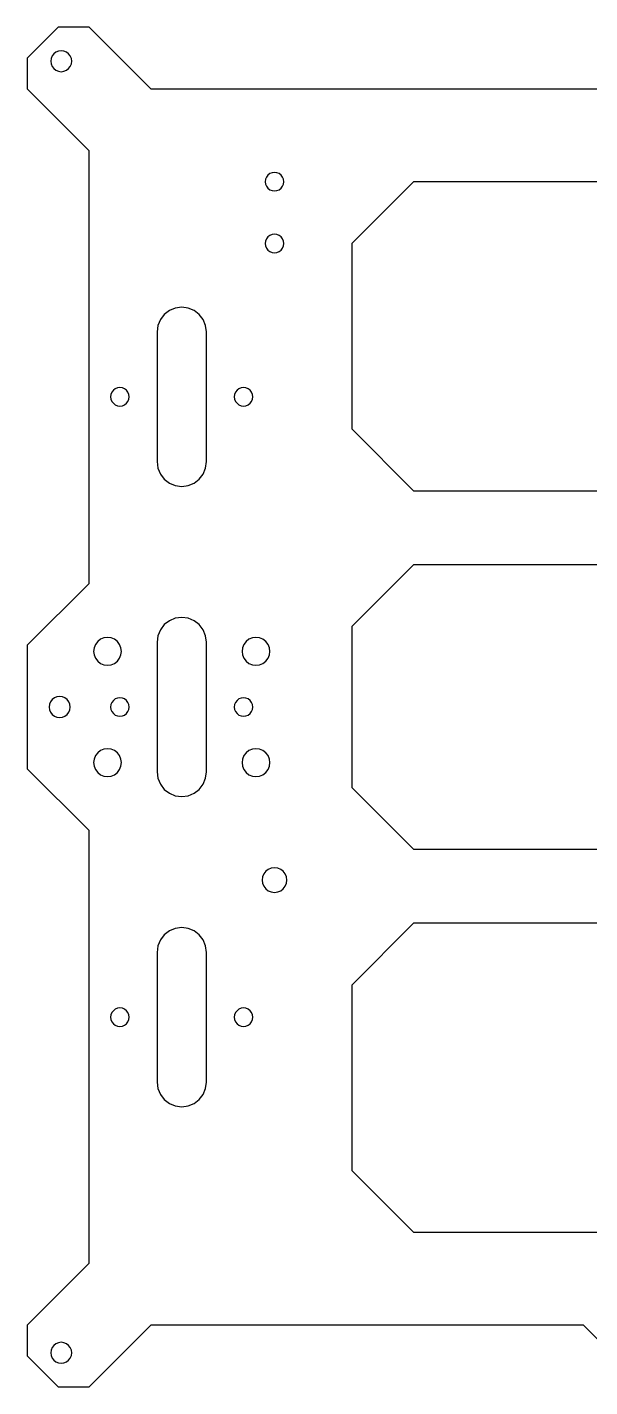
# Model space of a CAD drawing. Header units: metres. Extents: x -2794 to -2574, y 2574 to 2794.
# Drawn here: x -2794 to -2703, y 2574 to 2794 of the extents above; entities that cross this region are included whole.
import ezdxf

# ---------------------------------------------------------------- set-up
doc = ezdxf.new("R2010")
doc.units = ezdxf.units.M

msp = doc.modelspace()

# ---------------------------------------------------------------- linework, layer by layer
at = {"layer": 'Layer0'}
for p, q in [((-2789, 2794), (-2794, 2789)), ((-2784, 2794), (-2789, 2794)), ((-2784, 2794), (-2774, 2784)), ((-2789.7, 2789.7), (-2789.97, 2789.35)), ((-2789.35, 2789.97), (-2789.7, 2789.7)), ((-2788.94, 2790.14), (-2789.35, 2789.97)), ((-2788.5, 2790.2), (-2788.94, 2790.14)), ((-2788.06, 2790.14), (-2788.5, 2790.2)), ((-2787.65, 2789.97), (-2788.06, 2790.14)), ((-2787.3, 2789.7), (-2787.65, 2789.97)), ((-2787.03, 2789.35), (-2787.3, 2789.7)), ((-2794, 2789), (-2794, 2784)), ((-2790.14, 2788.94), (-2790.2, 2788.5)), ((-2790.2, 2788.5), (-2790.14, 2788.06)), ((-2789.97, 2789.35), (-2790.14, 2788.94)), ((-2790.14, 2788.06), (-2789.97, 2787.65)), ((-2789.97, 2787.65), (-2789.7, 2787.3)), ((-2787.3, 2787.3), (-2787.03, 2787.65)), ((-2786.86, 2788.94), (-2787.03, 2789.35)), ((-2787.03, 2787.65), (-2786.86, 2788.06)), ((-2786.8, 2788.5), (-2786.86, 2788.94)), ((-2786.86, 2788.06), (-2786.8, 2788.5)), ((-2789.7, 2787.3), (-2789.35, 2787.03)), ((-2789.35, 2787.03), (-2788.94, 2786.86)), ((-2788.94, 2786.86), (-2788.5, 2786.8)), ((-2788.5, 2786.8), (-2788.06, 2786.86)), ((-2788.06, 2786.86), (-2787.65, 2787.03)), ((-2787.65, 2787.03), (-2787.3, 2787.3)), ((-2784, 2774), (-2794, 2784)), ((-2774, 2784), (-2594, 2784)), ((-2784, 2704), (-2784, 2774)), ((-2755.06, 2770.06), (-2755.3, 2769.75)), ((-2754.75, 2770.3), (-2755.06, 2770.06)), ((-2754.39, 2770.45), (-2754.75, 2770.3)), ((-2754, 2770.5), (-2754.39, 2770.45)), ((-2753.61, 2770.45), (-2754, 2770.5)), ((-2753.25, 2770.3), (-2753.61, 2770.45)), ((-2752.94, 2770.06), (-2753.25, 2770.3)), ((-2752.7, 2769.75), (-2752.94, 2770.06)), ((-2755.45, 2769.39), (-2755.5, 2769)), ((-2755.5, 2769), (-2755.45, 2768.61)), ((-2755.3, 2769.75), (-2755.45, 2769.39)), ((-2755.45, 2768.61), (-2755.3, 2768.25)), ((-2755.3, 2768.25), (-2755.06, 2767.94)), ((-2755.06, 2767.94), (-2754.75, 2767.7)), ((-2754.75, 2767.7), (-2754.39, 2767.55)), ((-2753.61, 2767.55), (-2753.25, 2767.7)), ((-2753.25, 2767.7), (-2752.94, 2767.94)), ((-2752.94, 2767.94), (-2752.7, 2768.25)), ((-2752.55, 2769.39), (-2752.7, 2769.75)), ((-2752.7, 2768.25), (-2752.55, 2768.61)), ((-2752.5, 2769), (-2752.55, 2769.39)), ((-2752.55, 2768.61), (-2752.5, 2769)), ((-2731.49, 2769), (-2741.49, 2759)), ((-2636.51, 2769), (-2731.49, 2769)), ((-2754.39, 2767.55), (-2754, 2767.5)), ((-2754, 2767.5), (-2753.61, 2767.55)), ((-2755.45, 2759.39), (-2755.5, 2759)), ((-2755.5, 2759), (-2755.45, 2758.61)), ((-2755.3, 2759.75), (-2755.45, 2759.39)), ((-2755.06, 2760.06), (-2755.3, 2759.75)), ((-2754.75, 2760.3), (-2755.06, 2760.06)), ((-2754.39, 2760.45), (-2754.75, 2760.3)), ((-2754, 2760.5), (-2754.39, 2760.45)), ((-2753.61, 2760.45), (-2754, 2760.5)), ((-2753.25, 2760.3), (-2753.61, 2760.45)), ((-2752.94, 2760.06), (-2753.25, 2760.3)), ((-2752.7, 2759.75), (-2752.94, 2760.06)), ((-2752.55, 2759.39), (-2752.7, 2759.75)), ((-2752.5, 2759), (-2752.55, 2759.39)), ((-2752.55, 2758.61), (-2752.5, 2759)), ((-2741.49, 2759), (-2741.49, 2729)), ((-2755.45, 2758.61), (-2755.3, 2758.25)), ((-2755.3, 2758.25), (-2755.06, 2757.94)), ((-2755.06, 2757.94), (-2754.75, 2757.7)), ((-2754.75, 2757.7), (-2754.39, 2757.55)), ((-2754.39, 2757.55), (-2754, 2757.5)), ((-2754, 2757.5), (-2753.61, 2757.55)), ((-2753.61, 2757.55), (-2753.25, 2757.7)), ((-2753.25, 2757.7), (-2752.94, 2757.94)), ((-2752.94, 2757.94), (-2752.7, 2758.25)), ((-2752.7, 2758.25), (-2752.55, 2758.61)), ((-2771, 2748.16), (-2771.83, 2747.53)), ((-2770.04, 2748.56), (-2771, 2748.16)), ((-2769, 2748.7), (-2770.04, 2748.56)), ((-2767.96, 2748.56), (-2769, 2748.7)), ((-2767, 2748.16), (-2767.96, 2748.56)), ((-2766.17, 2747.53), (-2767, 2748.16)), ((-2772.86, 2745.74), (-2773, 2744.7)), ((-2772.46, 2746.7), (-2772.86, 2745.74)), ((-2771.83, 2747.53), (-2772.46, 2746.7)), ((-2765.54, 2746.7), (-2766.17, 2747.53)), ((-2765.14, 2745.74), (-2765.54, 2746.7)), ((-2765, 2744.7), (-2765.14, 2745.74)), ((-2773, 2744.7), (-2773, 2723.7)), ((-2765, 2723.7), (-2765, 2744.7)), ((-2780.3, 2734.95), (-2780.45, 2734.59)), ((-2780.06, 2735.26), (-2780.3, 2734.95)), ((-2779.75, 2735.5), (-2780.06, 2735.26)), ((-2779.39, 2735.65), (-2779.75, 2735.5)), ((-2779, 2735.7), (-2779.39, 2735.65)), ((-2778.61, 2735.65), (-2779, 2735.7)), ((-2778.25, 2735.5), (-2778.61, 2735.65)), ((-2777.94, 2735.26), (-2778.25, 2735.5)), ((-2777.7, 2734.95), (-2777.94, 2735.26)), ((-2777.55, 2734.59), (-2777.7, 2734.95)), ((-2760.3, 2734.95), (-2760.45, 2734.59)), ((-2760.06, 2735.26), (-2760.3, 2734.95)), ((-2759.75, 2735.5), (-2760.06, 2735.26)), ((-2759.39, 2735.65), (-2759.75, 2735.5)), ((-2759, 2735.7), (-2759.39, 2735.65)), ((-2758.61, 2735.65), (-2759, 2735.7)), ((-2758.25, 2735.5), (-2758.61, 2735.65)), ((-2757.94, 2735.26), (-2758.25, 2735.5)), ((-2757.7, 2734.95), (-2757.94, 2735.26)), ((-2757.55, 2734.59), (-2757.7, 2734.95)), ((-2780.45, 2734.59), (-2780.5, 2734.2)), ((-2780.5, 2734.2), (-2780.45, 2733.81)), ((-2780.45, 2733.81), (-2780.3, 2733.45)), ((-2780.3, 2733.45), (-2780.06, 2733.14)), ((-2780.06, 2733.14), (-2779.75, 2732.9)), ((-2779.75, 2732.9), (-2779.39, 2732.75)), ((-2779.39, 2732.75), (-2779, 2732.7)), ((-2779, 2732.7), (-2778.61, 2732.75)), ((-2778.61, 2732.75), (-2778.25, 2732.9)), ((-2778.25, 2732.9), (-2777.94, 2733.14)), ((-2777.94, 2733.14), (-2777.7, 2733.45)), ((-2777.7, 2733.45), (-2777.55, 2733.81)), ((-2777.5, 2734.2), (-2777.55, 2734.59)), ((-2777.55, 2733.81), (-2777.5, 2734.2)), ((-2760.45, 2734.59), (-2760.5, 2734.2)), ((-2760.5, 2734.2), (-2760.45, 2733.81)), ((-2760.45, 2733.81), (-2760.3, 2733.45)), ((-2760.3, 2733.45), (-2760.06, 2733.14)), ((-2760.06, 2733.14), (-2759.75, 2732.9)), ((-2759.75, 2732.9), (-2759.39, 2732.75)), ((-2759.39, 2732.75), (-2759, 2732.7)), ((-2759, 2732.7), (-2758.61, 2732.75)), ((-2758.61, 2732.75), (-2758.25, 2732.9)), ((-2758.25, 2732.9), (-2757.94, 2733.14)), ((-2757.94, 2733.14), (-2757.7, 2733.45)), ((-2757.7, 2733.45), (-2757.55, 2733.81)), ((-2757.5, 2734.2), (-2757.55, 2734.59)), ((-2757.55, 2733.81), (-2757.5, 2734.2)), ((-2741.49, 2729), (-2731.49, 2719)), ((-2773, 2723.7), (-2772.86, 2722.66)), ((-2765.14, 2722.66), (-2765, 2723.7)), ((-2772.86, 2722.66), (-2772.46, 2721.7)), ((-2772.46, 2721.7), (-2771.83, 2720.87)), ((-2766.17, 2720.87), (-2765.54, 2721.7)), ((-2765.54, 2721.7), (-2765.14, 2722.66)), ((-2771.83, 2720.87), (-2771, 2720.24)), ((-2771, 2720.24), (-2770.04, 2719.84)), ((-2770.04, 2719.84), (-2769, 2719.7)), ((-2769, 2719.7), (-2767.96, 2719.84)), ((-2767.96, 2719.84), (-2767, 2720.24)), ((-2767, 2720.24), (-2766.17, 2720.87)), ((-2731.49, 2719), (-2636.51, 2719)), ((-2741.49, 2697), (-2731.49, 2707)), ((-2701.49, 2707), (-2731.49, 2707)), ((-2794, 2694), (-2784, 2704)), ((-2771.83, 2697.33), (-2772.46, 2696.5)), ((-2771, 2697.96), (-2771.83, 2697.33)), ((-2770.04, 2698.36), (-2771, 2697.96)), ((-2769, 2698.5), (-2770.04, 2698.36)), ((-2767.96, 2698.36), (-2769, 2698.5)), ((-2767, 2697.96), (-2767.96, 2698.36)), ((-2766.17, 2697.33), (-2767, 2697.96)), ((-2765.54, 2696.5), (-2766.17, 2697.33)), ((-2781.58, 2695.17), (-2782.13, 2694.95)), ((-2781, 2695.25), (-2781.58, 2695.17)), ((-2780.42, 2695.17), (-2781, 2695.25)), ((-2779.88, 2694.95), (-2780.42, 2695.17)), ((-2772.86, 2695.54), (-2773, 2694.5)), ((-2772.46, 2696.5), (-2772.86, 2695.54)), ((-2765.14, 2695.54), (-2765.54, 2696.5)), ((-2765, 2694.5), (-2765.14, 2695.54)), ((-2757.58, 2695.17), (-2758.13, 2694.95)), ((-2757, 2695.25), (-2757.58, 2695.17)), ((-2756.42, 2695.17), (-2757, 2695.25)), ((-2755.88, 2694.95), (-2756.42, 2695.17)), ((-2741.49, 2697), (-2741.49, 2671)), ((-2794, 2694), (-2794, 2674)), ((-2783.17, 2693.58), (-2783.25, 2693)), ((-2783.25, 2693), (-2783.17, 2692.42)), ((-2782.95, 2694.13), (-2783.17, 2693.58)), ((-2782.59, 2694.59), (-2782.95, 2694.13)), ((-2782.13, 2694.95), (-2782.59, 2694.59)), ((-2779.41, 2694.59), (-2779.88, 2694.95)), ((-2779.05, 2694.13), (-2779.41, 2694.59)), ((-2778.83, 2693.58), (-2779.05, 2694.13)), ((-2778.75, 2693), (-2778.83, 2693.58)), ((-2778.83, 2692.42), (-2778.75, 2693)), ((-2773, 2694.5), (-2773, 2673.5)), ((-2765, 2673.5), (-2765, 2694.5)), ((-2759.17, 2693.58), (-2759.25, 2693)), ((-2759.25, 2693), (-2759.17, 2692.42)), ((-2758.95, 2694.13), (-2759.17, 2693.58)), ((-2758.59, 2694.59), (-2758.95, 2694.13)), ((-2758.13, 2694.95), (-2758.59, 2694.59)), ((-2755.41, 2694.59), (-2755.88, 2694.95)), ((-2755.05, 2694.13), (-2755.41, 2694.59)), ((-2754.83, 2693.58), (-2755.05, 2694.13)), ((-2754.75, 2693), (-2754.83, 2693.58)), ((-2754.83, 2692.42), (-2754.75, 2693)), ((-2783.17, 2692.42), (-2782.95, 2691.88)), ((-2782.95, 2691.88), (-2782.59, 2691.41)), ((-2782.59, 2691.41), (-2782.13, 2691.05)), ((-2782.13, 2691.05), (-2781.58, 2690.83)), ((-2781.58, 2690.83), (-2781, 2690.75)), ((-2781, 2690.75), (-2780.42, 2690.83)), ((-2780.42, 2690.83), (-2779.88, 2691.05)), ((-2779.88, 2691.05), (-2779.41, 2691.41)), ((-2779.41, 2691.41), (-2779.05, 2691.88)), ((-2779.05, 2691.88), (-2778.83, 2692.42)), ((-2759.17, 2692.42), (-2758.95, 2691.88)), ((-2758.95, 2691.88), (-2758.59, 2691.41)), ((-2758.59, 2691.41), (-2758.13, 2691.05)), ((-2758.13, 2691.05), (-2757.58, 2690.83)), ((-2757.58, 2690.83), (-2757, 2690.75)), ((-2757, 2690.75), (-2756.42, 2690.83)), ((-2756.42, 2690.83), (-2755.88, 2691.05)), ((-2755.88, 2691.05), (-2755.41, 2691.41)), ((-2755.41, 2691.41), (-2755.05, 2691.88)), ((-2755.05, 2691.88), (-2754.83, 2692.42)), ((-2790.39, 2684.44), (-2790.45, 2684)), ((-2790.45, 2684), (-2790.39, 2683.56)), ((-2790.22, 2684.85), (-2790.39, 2684.44)), ((-2789.95, 2685.2), (-2790.22, 2684.85)), ((-2789.6, 2685.47), (-2789.95, 2685.2)), ((-2789.19, 2685.64), (-2789.6, 2685.47)), ((-2788.75, 2685.7), (-2789.19, 2685.64)), ((-2788.31, 2685.64), (-2788.75, 2685.7)), ((-2787.9, 2685.47), (-2788.31, 2685.64)), ((-2787.55, 2685.2), (-2787.9, 2685.47)), ((-2787.28, 2684.85), (-2787.55, 2685.2)), ((-2787.11, 2684.44), (-2787.28, 2684.85)), ((-2787.05, 2684), (-2787.11, 2684.44)), ((-2787.11, 2683.56), (-2787.05, 2684)), ((-2780.45, 2684.39), (-2780.5, 2684)), ((-2780.5, 2684), (-2780.45, 2683.61)), ((-2780.3, 2684.75), (-2780.45, 2684.39)), ((-2780.06, 2685.06), (-2780.3, 2684.75)), ((-2779.75, 2685.3), (-2780.06, 2685.06)), ((-2779.39, 2685.45), (-2779.75, 2685.3)), ((-2779, 2685.5), (-2779.39, 2685.45)), ((-2778.61, 2685.45), (-2779, 2685.5)), ((-2778.25, 2685.3), (-2778.61, 2685.45)), ((-2777.94, 2685.06), (-2778.25, 2685.3)), ((-2777.7, 2684.75), (-2777.94, 2685.06)), ((-2777.55, 2684.39), (-2777.7, 2684.75)), ((-2777.5, 2684), (-2777.55, 2684.39)), ((-2777.55, 2683.61), (-2777.5, 2684)), ((-2760.45, 2684.39), (-2760.5, 2684)), ((-2760.5, 2684), (-2760.45, 2683.61)), ((-2760.3, 2684.75), (-2760.45, 2684.39)), ((-2760.06, 2685.06), (-2760.3, 2684.75)), ((-2759.75, 2685.3), (-2760.06, 2685.06)), ((-2759.39, 2685.45), (-2759.75, 2685.3)), ((-2759, 2685.5), (-2759.39, 2685.45)), ((-2758.61, 2685.45), (-2759, 2685.5)), ((-2758.25, 2685.3), (-2758.61, 2685.45)), ((-2757.94, 2685.06), (-2758.25, 2685.3)), ((-2757.7, 2684.75), (-2757.94, 2685.06)), ((-2757.55, 2684.39), (-2757.7, 2684.75)), ((-2757.5, 2684), (-2757.55, 2684.39)), ((-2757.55, 2683.61), (-2757.5, 2684)), ((-2790.39, 2683.56), (-2790.22, 2683.15)), ((-2790.22, 2683.15), (-2789.95, 2682.8)), ((-2789.95, 2682.8), (-2789.6, 2682.53)), ((-2789.6, 2682.53), (-2789.19, 2682.36)), ((-2789.19, 2682.36), (-2788.75, 2682.3)), ((-2788.75, 2682.3), (-2788.31, 2682.36)), ((-2788.31, 2682.36), (-2787.9, 2682.53)), ((-2787.9, 2682.53), (-2787.55, 2682.8)), ((-2787.55, 2682.8), (-2787.28, 2683.15)), ((-2787.28, 2683.15), (-2787.11, 2683.56)), ((-2780.45, 2683.61), (-2780.3, 2683.25)), ((-2780.3, 2683.25), (-2780.06, 2682.94)), ((-2780.06, 2682.94), (-2779.75, 2682.7)), ((-2779.75, 2682.7), (-2779.39, 2682.55)), ((-2779.39, 2682.55), (-2779, 2682.5)), ((-2779, 2682.5), (-2778.61, 2682.55)), ((-2778.61, 2682.55), (-2778.25, 2682.7)), ((-2778.25, 2682.7), (-2777.94, 2682.94)), ((-2777.94, 2682.94), (-2777.7, 2683.25)), ((-2777.7, 2683.25), (-2777.55, 2683.61)), ((-2760.45, 2683.61), (-2760.3, 2683.25)), ((-2760.3, 2683.25), (-2760.06, 2682.94)), ((-2760.06, 2682.94), (-2759.75, 2682.7)), ((-2759.75, 2682.7), (-2759.39, 2682.55)), ((-2759.39, 2682.55), (-2759, 2682.5)), ((-2759, 2682.5), (-2758.61, 2682.55)), ((-2758.61, 2682.55), (-2758.25, 2682.7)), ((-2758.25, 2682.7), (-2757.94, 2682.94)), ((-2757.94, 2682.94), (-2757.7, 2683.25)), ((-2757.7, 2683.25), (-2757.55, 2683.61)), ((-2783.17, 2675.58), (-2783.25, 2675)), ((-2782.95, 2676.13), (-2783.17, 2675.58)), ((-2782.59, 2676.59), (-2782.95, 2676.13)), ((-2782.13, 2676.95), (-2782.59, 2676.59)), ((-2781.58, 2677.17), (-2782.13, 2676.95)), ((-2781, 2677.25), (-2781.58, 2677.17)), ((-2780.42, 2677.17), (-2781, 2677.25)), ((-2779.88, 2676.95), (-2780.42, 2677.17)), ((-2779.41, 2676.59), (-2779.88, 2676.95)), ((-2779.05, 2676.13), (-2779.41, 2676.59)), ((-2778.83, 2675.58), (-2779.05, 2676.13)), ((-2778.75, 2675), (-2778.83, 2675.58)), ((-2759.17, 2675.58), (-2759.25, 2675)), ((-2758.95, 2676.13), (-2759.17, 2675.58)), ((-2758.59, 2676.59), (-2758.95, 2676.13)), ((-2758.13, 2676.95), (-2758.59, 2676.59)), ((-2757.58, 2677.17), (-2758.13, 2676.95)), ((-2757, 2677.25), (-2757.58, 2677.17)), ((-2756.42, 2677.17), (-2757, 2677.25)), ((-2755.88, 2676.95), (-2756.42, 2677.17)), ((-2755.41, 2676.59), (-2755.88, 2676.95)), ((-2755.05, 2676.13), (-2755.41, 2676.59)), ((-2754.83, 2675.58), (-2755.05, 2676.13)), ((-2754.75, 2675), (-2754.83, 2675.58)), ((-2784, 2664), (-2794, 2674)), ((-2783.25, 2675), (-2783.17, 2674.42)), ((-2783.17, 2674.42), (-2782.95, 2673.88)), ((-2782.95, 2673.88), (-2782.59, 2673.41)), ((-2782.59, 2673.41), (-2782.13, 2673.05)), ((-2782.13, 2673.05), (-2781.58, 2672.83)), ((-2780.42, 2672.83), (-2779.88, 2673.05)), ((-2779.88, 2673.05), (-2779.41, 2673.41)), ((-2779.41, 2673.41), (-2779.05, 2673.88)), ((-2779.05, 2673.88), (-2778.83, 2674.42)), ((-2778.83, 2674.42), (-2778.75, 2675)), ((-2773, 2673.5), (-2772.86, 2672.46)), ((-2765.14, 2672.46), (-2765, 2673.5)), ((-2759.25, 2675), (-2759.17, 2674.42)), ((-2759.17, 2674.42), (-2758.95, 2673.88)), ((-2758.95, 2673.88), (-2758.59, 2673.41)), ((-2758.59, 2673.41), (-2758.13, 2673.05)), ((-2758.13, 2673.05), (-2757.58, 2672.83)), ((-2756.42, 2672.83), (-2755.88, 2673.05)), ((-2755.88, 2673.05), (-2755.41, 2673.41)), ((-2755.41, 2673.41), (-2755.05, 2673.88)), ((-2755.05, 2673.88), (-2754.83, 2674.42)), ((-2754.83, 2674.42), (-2754.75, 2675)), ((-2781.58, 2672.83), (-2781, 2672.75)), ((-2781, 2672.75), (-2780.42, 2672.83)), ((-2772.86, 2672.46), (-2772.46, 2671.5)), ((-2772.46, 2671.5), (-2771.83, 2670.67)), ((-2766.17, 2670.67), (-2765.54, 2671.5)), ((-2765.54, 2671.5), (-2765.14, 2672.46)), ((-2757.58, 2672.83), (-2757, 2672.75)), ((-2757, 2672.75), (-2756.42, 2672.83)), ((-2731.49, 2661), (-2741.49, 2671)), ((-2771.83, 2670.67), (-2771, 2670.04)), ((-2771, 2670.04), (-2770.04, 2669.64)), ((-2770.04, 2669.64), (-2769, 2669.5)), ((-2769, 2669.5), (-2767.96, 2669.64)), ((-2767.96, 2669.64), (-2767, 2670.04)), ((-2767, 2670.04), (-2766.17, 2670.67)), ((-2784, 2594), (-2784, 2664)), ((-2731.49, 2661), (-2701.49, 2661)), ((-2755, 2657.73), (-2755.41, 2657.41)), ((-2754.52, 2657.93), (-2755, 2657.73)), ((-2754, 2658), (-2754.52, 2657.93)), ((-2753.48, 2657.93), (-2754, 2658)), ((-2753, 2657.73), (-2753.48, 2657.93)), ((-2752.59, 2657.41), (-2753, 2657.73)), ((-2755.93, 2656.52), (-2756, 2656)), ((-2756, 2656), (-2755.93, 2655.48)), ((-2755.73, 2657), (-2755.93, 2656.52)), ((-2755.93, 2655.48), (-2755.73, 2655)), ((-2755.41, 2657.41), (-2755.73, 2657)), ((-2752.27, 2657), (-2752.59, 2657.41)), ((-2752.07, 2656.52), (-2752.27, 2657)), ((-2752.27, 2655), (-2752.07, 2655.48)), ((-2752, 2656), (-2752.07, 2656.52)), ((-2752.07, 2655.48), (-2752, 2656)), ((-2755.73, 2655), (-2755.41, 2654.59)), ((-2755.41, 2654.59), (-2755, 2654.27)), ((-2755, 2654.27), (-2754.52, 2654.07)), ((-2754.52, 2654.07), (-2754, 2654)), ((-2754, 2654), (-2753.48, 2654.07)), ((-2753.48, 2654.07), (-2753, 2654.27)), ((-2753, 2654.27), (-2752.59, 2654.59)), ((-2752.59, 2654.59), (-2752.27, 2655)), ((-2731.49, 2649), (-2741.49, 2639)), ((-2636.51, 2649), (-2731.49, 2649)), ((-2771.83, 2647.13), (-2772.46, 2646.3)), ((-2771, 2647.76), (-2771.83, 2647.13)), ((-2770.04, 2648.16), (-2771, 2647.76)), ((-2769, 2648.3), (-2770.04, 2648.16)), ((-2767.96, 2648.16), (-2769, 2648.3)), ((-2767, 2647.76), (-2767.96, 2648.16)), ((-2766.17, 2647.13), (-2767, 2647.76)), ((-2765.54, 2646.3), (-2766.17, 2647.13)), ((-2772.86, 2645.34), (-2773, 2644.3)), ((-2772.46, 2646.3), (-2772.86, 2645.34)), ((-2765.14, 2645.34), (-2765.54, 2646.3)), ((-2765, 2644.3), (-2765.14, 2645.34)), ((-2773, 2644.3), (-2773, 2623.3)), ((-2765, 2623.3), (-2765, 2644.3)), ((-2741.49, 2639), (-2741.49, 2609)), ((-2780.45, 2634.19), (-2780.5, 2633.8)), ((-2780.5, 2633.8), (-2780.45, 2633.41)), ((-2780.3, 2634.55), (-2780.45, 2634.19)), ((-2780.45, 2633.41), (-2780.3, 2633.05)), ((-2780.06, 2634.86), (-2780.3, 2634.55)), ((-2779.75, 2635.1), (-2780.06, 2634.86)), ((-2779.39, 2635.25), (-2779.75, 2635.1)), ((-2779, 2635.3), (-2779.39, 2635.25)), ((-2778.61, 2635.25), (-2779, 2635.3)), ((-2778.25, 2635.1), (-2778.61, 2635.25)), ((-2777.94, 2634.86), (-2778.25, 2635.1)), ((-2777.7, 2634.55), (-2777.94, 2634.86)), ((-2777.55, 2634.19), (-2777.7, 2634.55)), ((-2777.7, 2633.05), (-2777.55, 2633.41)), ((-2777.5, 2633.8), (-2777.55, 2634.19)), ((-2777.55, 2633.41), (-2777.5, 2633.8)), ((-2760.45, 2634.19), (-2760.5, 2633.8)), ((-2760.5, 2633.8), (-2760.45, 2633.41)), ((-2760.3, 2634.55), (-2760.45, 2634.19)), ((-2760.45, 2633.41), (-2760.3, 2633.05)), ((-2760.06, 2634.86), (-2760.3, 2634.55)), ((-2759.75, 2635.1), (-2760.06, 2634.86)), ((-2759.39, 2635.25), (-2759.75, 2635.1)), ((-2759, 2635.3), (-2759.39, 2635.25)), ((-2758.61, 2635.25), (-2759, 2635.3)), ((-2758.25, 2635.1), (-2758.61, 2635.25)), ((-2757.94, 2634.86), (-2758.25, 2635.1)), ((-2757.7, 2634.55), (-2757.94, 2634.86)), ((-2757.55, 2634.19), (-2757.7, 2634.55)), ((-2757.7, 2633.05), (-2757.55, 2633.41)), ((-2757.5, 2633.8), (-2757.55, 2634.19)), ((-2757.55, 2633.41), (-2757.5, 2633.8)), ((-2780.3, 2633.05), (-2780.06, 2632.74)), ((-2780.06, 2632.74), (-2779.75, 2632.5)), ((-2779.75, 2632.5), (-2779.39, 2632.35)), ((-2779.39, 2632.35), (-2779, 2632.3)), ((-2779, 2632.3), (-2778.61, 2632.35)), ((-2778.61, 2632.35), (-2778.25, 2632.5)), ((-2778.25, 2632.5), (-2777.94, 2632.74)), ((-2777.94, 2632.74), (-2777.7, 2633.05)), ((-2760.3, 2633.05), (-2760.06, 2632.74)), ((-2760.06, 2632.74), (-2759.75, 2632.5)), ((-2759.75, 2632.5), (-2759.39, 2632.35)), ((-2759.39, 2632.35), (-2759, 2632.3)), ((-2759, 2632.3), (-2758.61, 2632.35)), ((-2758.61, 2632.35), (-2758.25, 2632.5)), ((-2758.25, 2632.5), (-2757.94, 2632.74)), ((-2757.94, 2632.74), (-2757.7, 2633.05)), ((-2773, 2623.3), (-2772.86, 2622.26)), ((-2765.14, 2622.26), (-2765, 2623.3)), ((-2772.86, 2622.26), (-2772.46, 2621.3)), ((-2772.46, 2621.3), (-2771.83, 2620.47)), ((-2771.83, 2620.47), (-2771, 2619.84)), ((-2767, 2619.84), (-2766.17, 2620.47)), ((-2766.17, 2620.47), (-2765.54, 2621.3)), ((-2765.54, 2621.3), (-2765.14, 2622.26)), ((-2771, 2619.84), (-2770.04, 2619.44)), ((-2770.04, 2619.44), (-2769, 2619.3)), ((-2769, 2619.3), (-2767.96, 2619.44)), ((-2767.96, 2619.44), (-2767, 2619.84)), ((-2741.49, 2609), (-2731.49, 2599)), ((-2731.49, 2599), (-2636.51, 2599)), ((-2794, 2584), (-2784, 2594)), ((-2794, 2584), (-2794, 2579)), ((-2774, 2584), (-2784, 2574)), ((-2704, 2584), (-2774, 2584)), ((-2694, 2574), (-2704, 2584)), ((-2789.7, 2580.7), (-2789.97, 2580.35)), ((-2789.35, 2580.97), (-2789.7, 2580.7)), ((-2788.94, 2581.14), (-2789.35, 2580.97)), ((-2788.5, 2581.2), (-2788.94, 2581.14)), ((-2788.06, 2581.14), (-2788.5, 2581.2)), ((-2787.65, 2580.97), (-2788.06, 2581.14)), ((-2787.3, 2580.7), (-2787.65, 2580.97)), ((-2787.03, 2580.35), (-2787.3, 2580.7)), ((-2794, 2579), (-2789, 2574)), ((-2790.14, 2579.94), (-2790.2, 2579.5)), ((-2790.2, 2579.5), (-2790.14, 2579.06)), ((-2789.97, 2580.35), (-2790.14, 2579.94)), ((-2790.14, 2579.06), (-2789.97, 2578.65)), ((-2789.97, 2578.65), (-2789.7, 2578.3)), ((-2787.3, 2578.3), (-2787.03, 2578.65)), ((-2786.86, 2579.94), (-2787.03, 2580.35)), ((-2787.03, 2578.65), (-2786.86, 2579.06)), ((-2786.8, 2579.5), (-2786.86, 2579.94)), ((-2786.86, 2579.06), (-2786.8, 2579.5)), ((-2789.7, 2578.3), (-2789.35, 2578.03)), ((-2789.35, 2578.03), (-2788.94, 2577.86)), ((-2788.94, 2577.86), (-2788.5, 2577.8)), ((-2788.5, 2577.8), (-2788.06, 2577.86)), ((-2788.06, 2577.86), (-2787.65, 2578.03)), ((-2787.65, 2578.03), (-2787.3, 2578.3)), ((-2789, 2574), (-2784, 2574))]:
    msp.add_line(p, q, dxfattribs=at)

doc.saveas('drawing.dxf')
